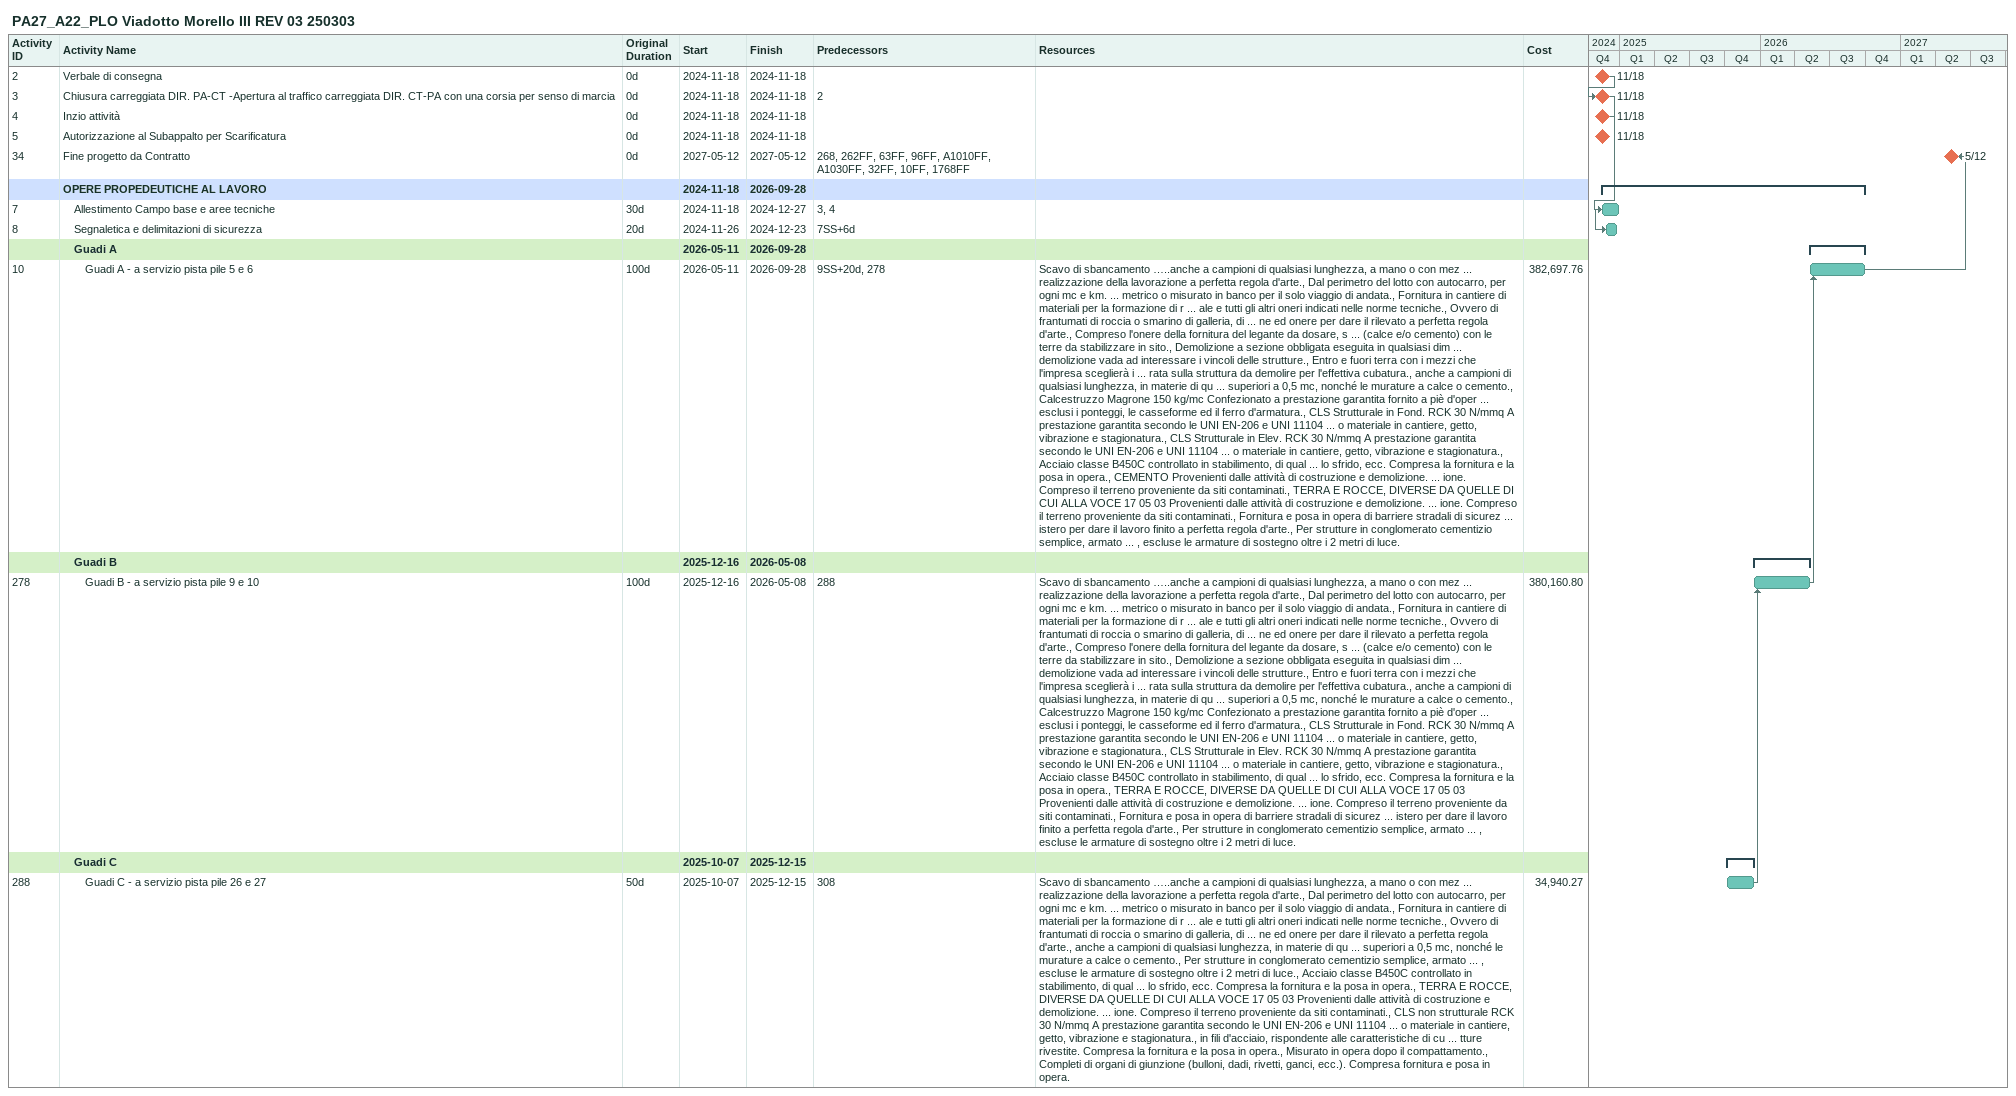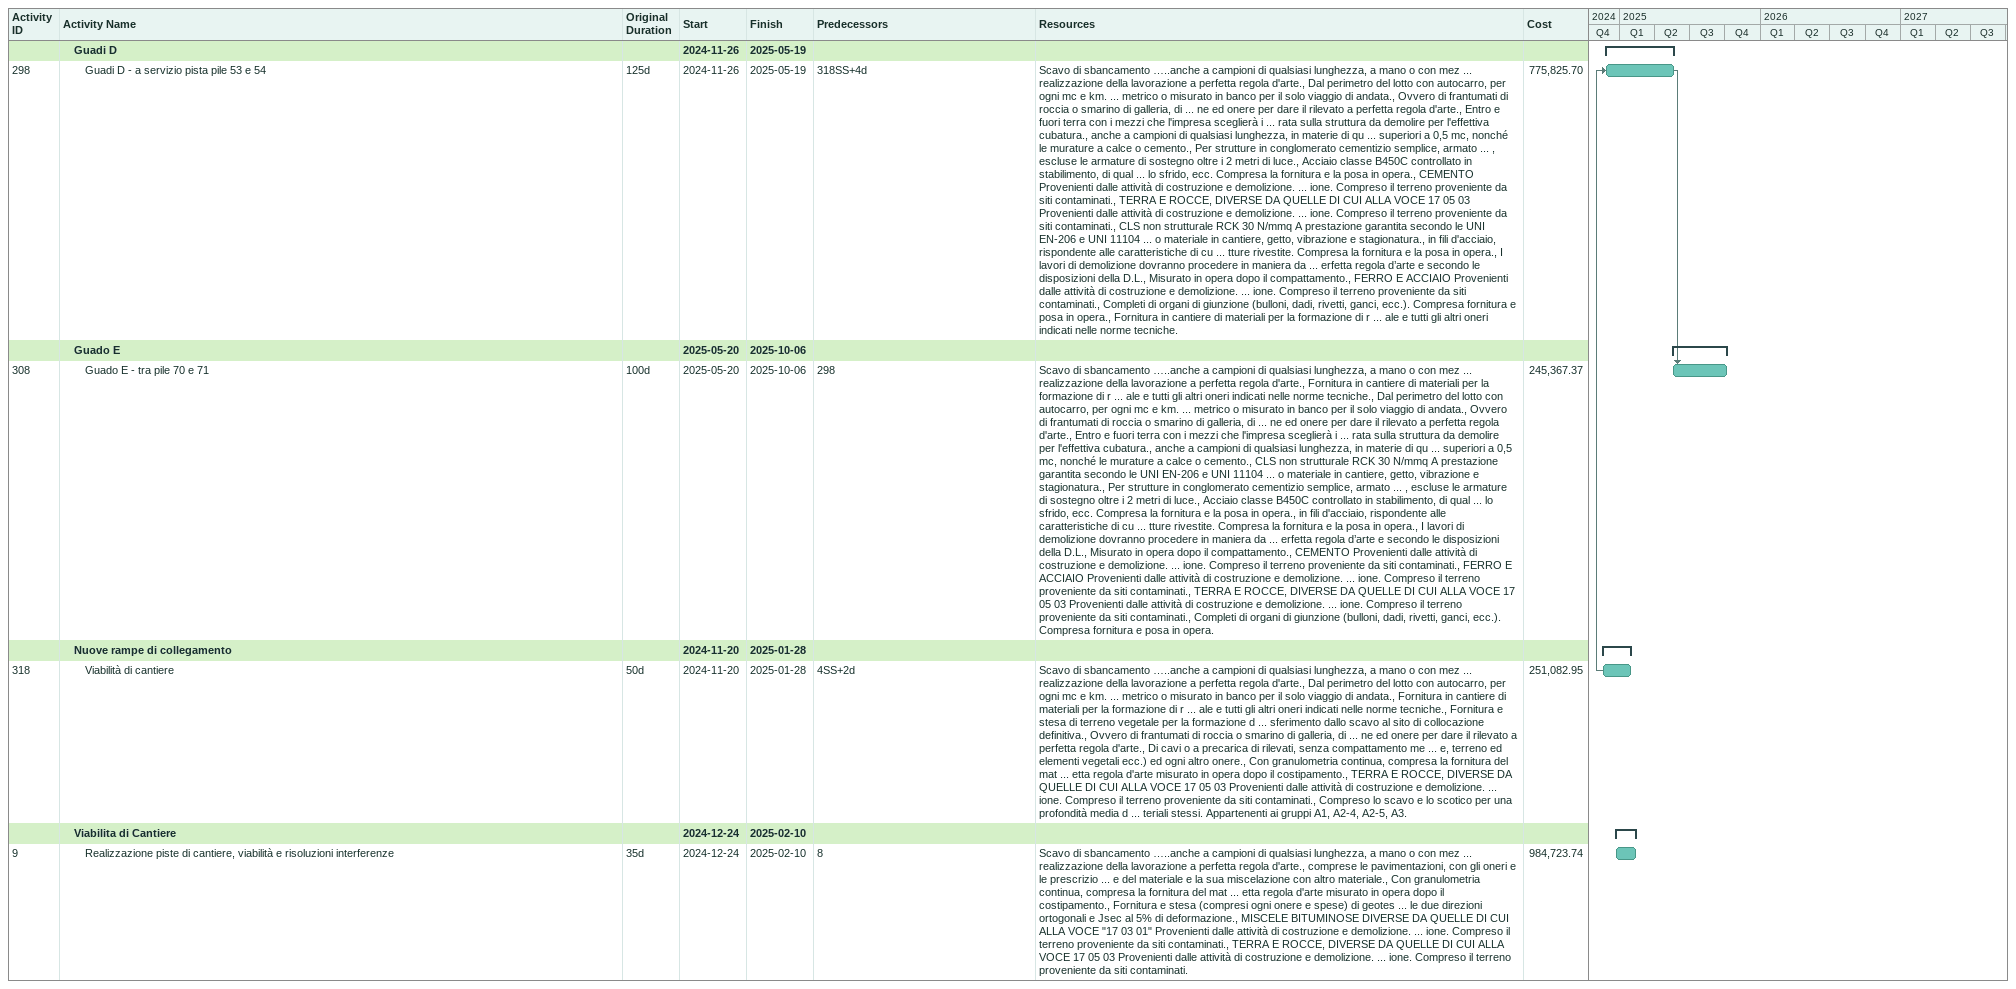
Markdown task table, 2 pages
PA27_A22_PLO Viadotto Morello III REV 03 250303

| ID | Level | Task | Original duration | Start | Finish | Predecessors | Resources | Cost |
|---|---|---|---|---|---|---|---|---|
| 2 | 1 | Verbale di consegna | 0d | 2024-11-18 | 2024-11-18 |  |  |  |
| 3 | 1 | Chiusura carreggiata DIR. PA-CT -Apertura al traffico carreggiata DIR. CT-PA con una corsia per senso di marcia | 0d | 2024-11-18 | 2024-11-18 | 2 |  |  |
| 4 | 1 | Inzio attività | 0d | 2024-11-18 | 2024-11-18 |  |  |  |
| 5 | 1 | Autorizzazione al Subappalto per Scarificatura | 0d | 2024-11-18 | 2024-11-18 |  |  |  |
| 34 | 1 | Fine progetto da Contratto | 0d | 2027-05-12 | 2027-05-12 | 268, 262FF, 63FF, 96FF, A1010FF, A1030FF, 32FF, 10FF, 1768FF |  |  |
|  | 1 | **OPERE PROPEDEUTICHE AL LAVORO** |  | 2024-11-18 | 2026-09-28 |  |  |  |
| 7 | 2 | Allestimento Campo base e aree tecniche | 30d | 2024-11-18 | 2024-12-27 | 3, 4 |  |  |
| 8 | 2 | Segnaletica e delimitazioni di sicurezza | 20d | 2024-11-26 | 2024-12-23 | 7SS+6d |  |  |
|  | 2 | **Guadi A** |  | 2026-05-11 | 2026-09-28 |  |  |  |
| 10 | 3 | Guadi A - a servizio pista pile 5 e 6 | 100d | 2026-05-11 | 2026-09-28 | 9SS+20d, 278 | Scavo di sbancamento …..anche a campioni di qualsiasi lunghezza, a mano o con mez ... realizzazione della lavorazione a perfetta regola d'arte., Dal perimetro del lotto con autocarro, per ogni mc e km. ... metrico o misurato in banco per il solo viaggio di andata., Fornitura in cantiere di materiali per la formazione di r ... ale e tutti gli altri oneri indicati nelle norme tecniche., Ovvero di frantumati di roccia o smarino di galleria, di ... ne ed onere per dare il rilevato a perfetta regola d'arte., Compreso l'onere della fornitura del legante da dosare, s ... (calce e/o cemento) con le terre da stabilizzare in sito., Demolizione a sezione obbligata eseguita in qualsiasi dim ... demolizione vada ad interessare i vincoli delle strutture., Entro e fuori terra con i mezzi che l'impresa sceglierà i ... rata sulla struttura da demolire per l'effettiva cubatura., anche a campioni di qualsiasi lunghezza, in materie di qu ... superiori a 0,5 mc, nonché le murature a calce o cemento., Calcestruzzo Magrone 150 kg/mc Confezionato a prestazione garantita fornito a piè d'oper ... esclusi i ponteggi, le casseforme ed il ferro d'armatura., CLS Strutturale in Fond. RCK 30 N/mmq A prestazione garantita secondo le UNI EN-206 e UNI 11104 ... o materiale in cantiere, getto, vibrazione e stagionatura., CLS Strutturale in Elev. RCK 30 N/mmq A prestazione garantita secondo le UNI EN-206 e UNI 11104 ... o materiale in cantiere, getto, vibrazione e stagionatura., Acciaio classe B450C controllato in stabilimento, di qual ... lo sfrido, ecc. Compresa la fornitura e la posa in opera., CEMENTO Provenienti dalle attività di costruzione e demolizione. ... ione. Compreso il terreno proveniente da siti contaminati., TERRA E ROCCE, DIVERSE DA QUELLE DI CUI ALLA VOCE 17 05 03 Provenienti dalle attività di costruzione e demolizione. ... ione. Compreso il terreno proveniente da siti contaminati., Fornitura e posa in opera di barriere stradali di sicurez ... istero per dare il lavoro finito a perfetta regola d'arte., Per strutture in conglomerato cementizio semplice, armato ... , escluse le armature di sostegno oltre i 2 metri di luce. | 382697.76 |
|  | 2 | **Guadi B** |  | 2025-12-16 | 2026-05-08 |  |  |  |
| 278 | 3 | Guadi B - a servizio pista pile 9 e 10 | 100d | 2025-12-16 | 2026-05-08 | 288 | Scavo di sbancamento …..anche a campioni di qualsiasi lunghezza, a mano o con mez ... realizzazione della lavorazione a perfetta regola d'arte., Dal perimetro del lotto con autocarro, per ogni mc e km. ... metrico o misurato in banco per il solo viaggio di andata., Fornitura in cantiere di materiali per la formazione di r ... ale e tutti gli altri oneri indicati nelle norme tecniche., Ovvero di frantumati di roccia o smarino di galleria, di ... ne ed onere per dare il rilevato a perfetta regola d'arte., Compreso l'onere della fornitura del legante da dosare, s ... (calce e/o cemento) con le terre da stabilizzare in sito., Demolizione a sezione obbligata eseguita in qualsiasi dim ... demolizione vada ad interessare i vincoli delle strutture., Entro e fuori terra con i mezzi che l'impresa sceglierà i ... rata sulla struttura da demolire per l'effettiva cubatura., anche a campioni di qualsiasi lunghezza, in materie di qu ... superiori a 0,5 mc, nonché le murature a calce o cemento., Calcestruzzo Magrone 150 kg/mc Confezionato a prestazione garantita fornito a piè d'oper ... esclusi i ponteggi, le casseforme ed il ferro d'armatura., CLS Strutturale in Fond. RCK 30 N/mmq A prestazione garantita secondo le UNI EN-206 e UNI 11104 ... o materiale in cantiere, getto, vibrazione e stagionatura., CLS Strutturale in Elev. RCK 30 N/mmq A prestazione garantita secondo le UNI EN-206 e UNI 11104 ... o materiale in cantiere, getto, vibrazione e stagionatura., Acciaio classe B450C controllato in stabilimento, di qual ... lo sfrido, ecc. Compresa la fornitura e la posa in opera., TERRA E ROCCE, DIVERSE DA QUELLE DI CUI ALLA VOCE 17 05 03 Provenienti dalle attività di costruzione e demolizione. ... ione. Compreso il terreno proveniente da siti contaminati., Fornitura e posa in opera di barriere stradali di sicurez ... istero per dare il lavoro finito a perfetta regola d'arte., Per strutture in conglomerato cementizio semplice, armato ... , escluse le armature di sostegno oltre i 2 metri di luce. | 380160.80 |
|  | 2 | **Guadi C** |  | 2025-10-07 | 2025-12-15 |  |  |  |
| 288 | 3 | Guadi C - a servizio pista pile 26 e 27 | 50d | 2025-10-07 | 2025-12-15 | 308 | Scavo di sbancamento …..anche a campioni di qualsiasi lunghezza, a mano o con mez ... realizzazione della lavorazione a perfetta regola d'arte., Dal perimetro del lotto con autocarro, per ogni mc e km. ... metrico o misurato in banco per il solo viaggio di andata., Fornitura in cantiere di materiali per la formazione di r ... ale e tutti gli altri oneri indicati nelle norme tecniche., Ovvero di frantumati di roccia o smarino di galleria, di ... ne ed onere per dare il rilevato a perfetta regola d'arte., anche a campioni di qualsiasi lunghezza, in materie di qu ... superiori a 0,5 mc, nonché le murature a calce o cemento., Per strutture in conglomerato cementizio semplice, armato ... , escluse le armature di sostegno oltre i 2 metri di luce., Acciaio classe B450C controllato in stabilimento, di qual ... lo sfrido, ecc. Compresa la fornitura e la posa in opera., TERRA E ROCCE, DIVERSE DA QUELLE DI CUI ALLA VOCE 17 05 03 Provenienti dalle attività di costruzione e demolizione. ... ione. Compreso il terreno proveniente da siti contaminati., CLS non strutturale RCK 30 N/mmq A prestazione garantita secondo le UNI EN-206 e UNI 11104 ... o materiale in cantiere, getto, vibrazione e stagionatura., in fili d'acciaio, rispondente alle caratteristiche di cu ... tture rivestite. Compresa la fornitura e la posa in opera., Misurato in opera dopo il compattamento., Completi di organi di giunzione (bulloni, dadi, rivetti, ganci, ecc.). Compresa fornitura e posa in opera. | 34940.27 |
|  | 2 | **Guadi D** |  | 2024-11-26 | 2025-05-19 |  |  |  |
| 298 | 3 | Guadi D - a servizio pista pile 53 e 54 | 125d | 2024-11-26 | 2025-05-19 | 318SS+4d | Scavo di sbancamento …..anche a campioni di qualsiasi lunghezza, a mano o con mez ... realizzazione della lavorazione a perfetta regola d'arte., Dal perimetro del lotto con autocarro, per ogni mc e km. ... metrico o misurato in banco per il solo viaggio di andata., Ovvero di frantumati di roccia o smarino di galleria, di ... ne ed onere per dare il rilevato a perfetta regola d'arte., Entro e fuori terra con i mezzi che l'impresa sceglierà i ... rata sulla struttura da demolire per l'effettiva cubatura., anche a campioni di qualsiasi lunghezza, in materie di qu ... superiori a 0,5 mc, nonché le murature a calce o cemento., Per strutture in conglomerato cementizio semplice, armato ... , escluse le armature di sostegno oltre i 2 metri di luce., Acciaio classe B450C controllato in stabilimento, di qual ... lo sfrido, ecc. Compresa la fornitura e la posa in opera., CEMENTO Provenienti dalle attività di costruzione e demolizione. ... ione. Compreso il terreno proveniente da siti contaminati., TERRA E ROCCE, DIVERSE DA QUELLE DI CUI ALLA VOCE 17 05 03 Provenienti dalle attività di costruzione e demolizione. ... ione. Compreso il terreno proveniente da siti contaminati., CLS non strutturale RCK 30 N/mmq A prestazione garantita secondo le UNI EN-206 e UNI 11104 ... o materiale in cantiere, getto, vibrazione e stagionatura., in fili d'acciaio, rispondente alle caratteristiche di cu ... tture rivestite. Compresa la fornitura e la posa in opera., I lavori di demolizione dovranno procedere in maniera da ... erfetta regola d’arte e secondo le disposizioni della D.L., Misurato in opera dopo il compattamento., FERRO E ACCIAIO Provenienti dalle attività di costruzione e demolizione. ... ione. Compreso il terreno proveniente da siti contaminati., Completi di organi di giunzione (bulloni, dadi, rivetti, ganci, ecc.). Compresa fornitura e posa in opera., Fornitura in cantiere di materiali per la formazione di r ... ale e tutti gli altri oneri indicati nelle norme tecniche. | 775825.70 |
|  | 2 | **Guado E** |  | 2025-05-20 | 2025-10-06 |  |  |  |
| 308 | 3 | Guado E - tra pile 70 e 71 | 100d | 2025-05-20 | 2025-10-06 | 298 | Scavo di sbancamento …..anche a campioni di qualsiasi lunghezza, a mano o con mez ... realizzazione della lavorazione a perfetta regola d'arte., Fornitura in cantiere di materiali per la formazione di r ... ale e tutti gli altri oneri indicati nelle norme tecniche., Dal perimetro del lotto con autocarro, per ogni mc e km. ... metrico o misurato in banco per il solo viaggio di andata., Ovvero di frantumati di roccia o smarino di galleria, di ... ne ed onere per dare il rilevato a perfetta regola d'arte., Entro e fuori terra con i mezzi che l'impresa sceglierà i ... rata sulla struttura da demolire per l'effettiva cubatura., anche a campioni di qualsiasi lunghezza, in materie di qu ... superiori a 0,5 mc, nonché le murature a calce o cemento., CLS non strutturale RCK 30 N/mmq A prestazione garantita secondo le UNI EN-206 e UNI 11104 ... o materiale in cantiere, getto, vibrazione e stagionatura., Per strutture in conglomerato cementizio semplice, armato ... , escluse le armature di sostegno oltre i 2 metri di luce., Acciaio classe B450C controllato in stabilimento, di qual ... lo sfrido, ecc. Compresa la fornitura e la posa in opera., in fili d'acciaio, rispondente alle caratteristiche di cu ... tture rivestite. Compresa la fornitura e la posa in opera., I lavori di demolizione dovranno procedere in maniera da ... erfetta regola d’arte e secondo le disposizioni della D.L., Misurato in opera dopo il compattamento., CEMENTO Provenienti dalle attività di costruzione e demolizione. ... ione. Compreso il terreno proveniente da siti contaminati., FERRO E ACCIAIO Provenienti dalle attività di costruzione e demolizione. ... ione. Compreso il terreno proveniente da siti contaminati., TERRA E ROCCE, DIVERSE DA QUELLE DI CUI ALLA VOCE 17 05 03 Provenienti dalle attività di costruzione e demolizione. ... ione. Compreso il terreno proveniente da siti contaminati., Completi di organi di giunzione (bulloni, dadi, rivetti, ganci, ecc.). Compresa fornitura e posa in opera. | 245367.37 |
|  | 2 | **Nuove rampe di collegamento** |  | 2024-11-20 | 2025-01-28 |  |  |  |
| 318 | 3 | Viabilità di cantiere | 50d | 2024-11-20 | 2025-01-28 | 4SS+2d | Scavo di sbancamento …..anche a campioni di qualsiasi lunghezza, a mano o con mez ... realizzazione della lavorazione a perfetta regola d'arte., Dal perimetro del lotto con autocarro, per ogni mc e km. ... metrico o misurato in banco per il solo viaggio di andata., Fornitura in cantiere di materiali per la formazione di r ... ale e tutti gli altri oneri indicati nelle norme tecniche., Fornitura e stesa di terreno vegetale per la formazione d ... sferimento dallo scavo al sito di collocazione definitiva., Ovvero di frantumati di roccia o smarino di galleria, di ... ne ed onere per dare il rilevato a perfetta regola d'arte., Di cavi o a precarica di rilevati, senza compattamento me ... e, terreno ed elementi vegetali ecc.) ed ogni altro onere., Con granulometria continua, compresa la fornitura del mat ... etta regola d'arte misurato in opera dopo il costipamento., TERRA E ROCCE, DIVERSE DA QUELLE DI CUI ALLA VOCE 17 05 03 Provenienti dalle attività di costruzione e demolizione. ... ione. Compreso il terreno proveniente da siti contaminati., Compreso lo scavo e lo scotico per una profondità media d ... teriali stessi. Appartenenti ai gruppi A1, A2-4, A2-5, A3. | 251082.95 |
|  | 2 | **Viabilita di Cantiere** |  | 2024-12-24 | 2025-02-10 |  |  |  |
| 9 | 3 | Realizzazione piste di cantiere, viabilità e risoluzioni interferenze | 35d | 2024-12-24 | 2025-02-10 | 8 | Scavo di sbancamento …..anche a campioni di qualsiasi lunghezza, a mano o con mez ... realizzazione della lavorazione a perfetta regola d'arte., comprese le pavimentazioni, con gli oneri e le prescrizio ... e del materiale e la sua miscelazione con altro materiale., Con granulometria continua, compresa la fornitura del mat ... etta regola d'arte misurato in opera dopo il costipamento., Fornitura e stesa (compresi ogni onere e spese) di geotes ... le due direzioni ortogonali e Jsec al 5% di deformazione., MISCELE BITUMINOSE DIVERSE DA QUELLE DI CUI ALLA VOCE "17 03 01" Provenienti dalle attività di costruzione e demolizione. ... ione. Compreso il terreno proveniente da siti contaminati., TERRA E ROCCE, DIVERSE DA QUELLE DI CUI ALLA VOCE 17 05 03 Provenienti dalle attività di costruzione e demolizione. ... ione. Compreso il terreno proveniente da siti contaminati. | 984723.74 |
